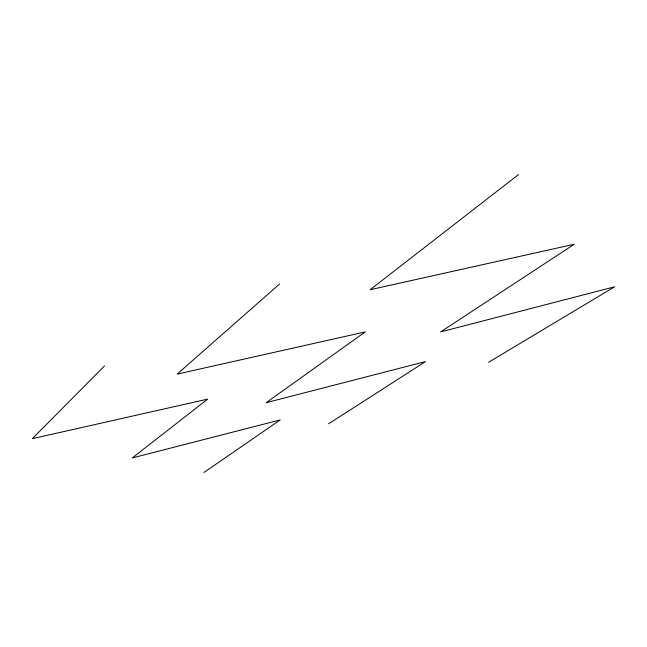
<?xml version="1.0" encoding="UTF-8"?>
<svg xmlns="http://www.w3.org/2000/svg" width="647" height="647" viewBox="0 0 647 647"><rect width="100%" height="100%" fill="white"/><g stroke="black" fill="none" stroke-linecap="round" stroke-linejoin="round"><path stroke-width="0.97" d="M104.555 365.846L32.35 438.674L207.638 399.126L132.287 457.939L280.2 419.927L203.951 472.472M279.464 284.098L177.141 374.112L365.215 331.911L266.152 402.701L425.548 361.568L328.668 423.769M518.562 174.528L370.149 289.727L574.245 244.259L440.615 331.927L614.65 286.799L488.614 362.255"/></g></svg>
